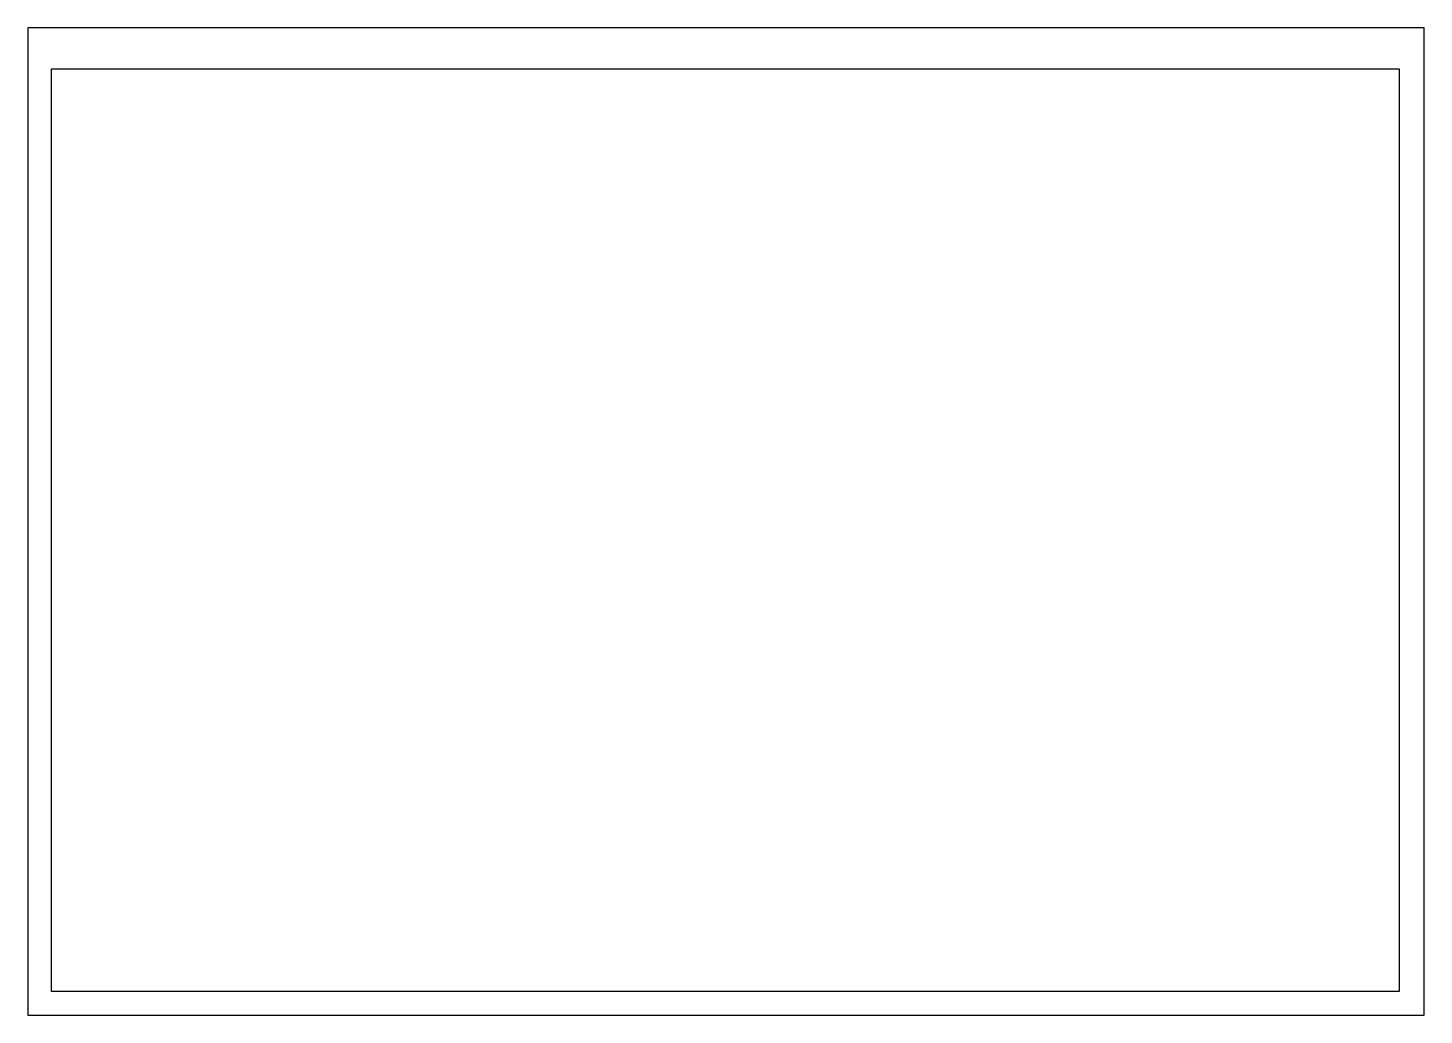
# Paper-space layout '65' of a CAD drawing. Extents: x 0 to 297, y 0 to 210.
import ezdxf

# ---------------------------------------------------------------- set-up
doc = ezdxf.new("R2010")
doc.units = 0

psp = doc.layouts.new('65')

# ---------------------------------------------------------------- linework, layer by layer
for points in [[(0, 0), (297, 0), (297, 210), (0, 210)], [(291.7, 5), (5, 5), (5, 201.3), (291.7, 201.3)]]:
    psp.add_lwpolyline(points, close=True)

# ---------------------------------------------------------------- viewports
at = {"layer": 'Defpoints'}
psp.add_viewport(center=(148.35, 103.15), size=(286.7, 196.2958), view_center_point=(742.53, -792.2), view_height=1066.9365, dxfattribs=at)

doc.saveas('drawing.dxf')
